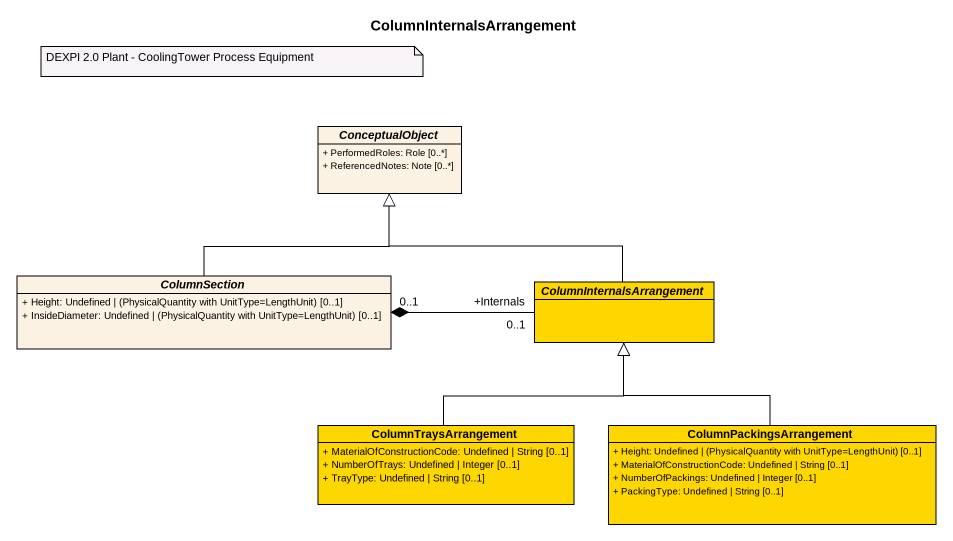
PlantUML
@startuml
title ColumnInternalsArrangement
hide circle
hide empty members
skinparam classAttributeIconSize 0
abstract class ConceptualObject {
  + PerformedRoles: Role [0..*]
  + ReferencedNotes: Note [0..*]
}
abstract class ColumnSection {
  {field} + Height: Undefined | (PhysicalQuantity with UnitType=LengthUnit) [0..1]
  {field} + InsideDiameter: Undefined | (PhysicalQuantity with UnitType=LengthUnit) [0..1]
}
abstract class ColumnInternalsArrangement #FFD700
class ColumnTraysArrangement #FFD700 {
  + MaterialOfConstructionCode: Undefined | String [0..1]
  + NumberOfTrays: Undefined | Integer [0..1]
  + TrayType: Undefined | String [0..1]
}
class ColumnPackingsArrangement #FFD700 {
  {field} + Height: Undefined | (PhysicalQuantity with UnitType=LengthUnit) [0..1]
  + MaterialOfConstructionCode: Undefined | String [0..1]
  + NumberOfPackings: Undefined | Integer [0..1]
  + PackingType: Undefined | String [0..1]
}
ColumnSection -up-|> ConceptualObject
ColumnSection "0..1" *-right- "+Internals\n0..1" ColumnInternalsArrangement
ColumnInternalsArrangement -up-|> ConceptualObject
ColumnTraysArrangement -up-|> ColumnInternalsArrangement
ColumnPackingsArrangement -up-|> ColumnInternalsArrangement
note as N1
  DEXPI 2.0 Plant - CoolingTower Process Equipment
end note
@enduml
